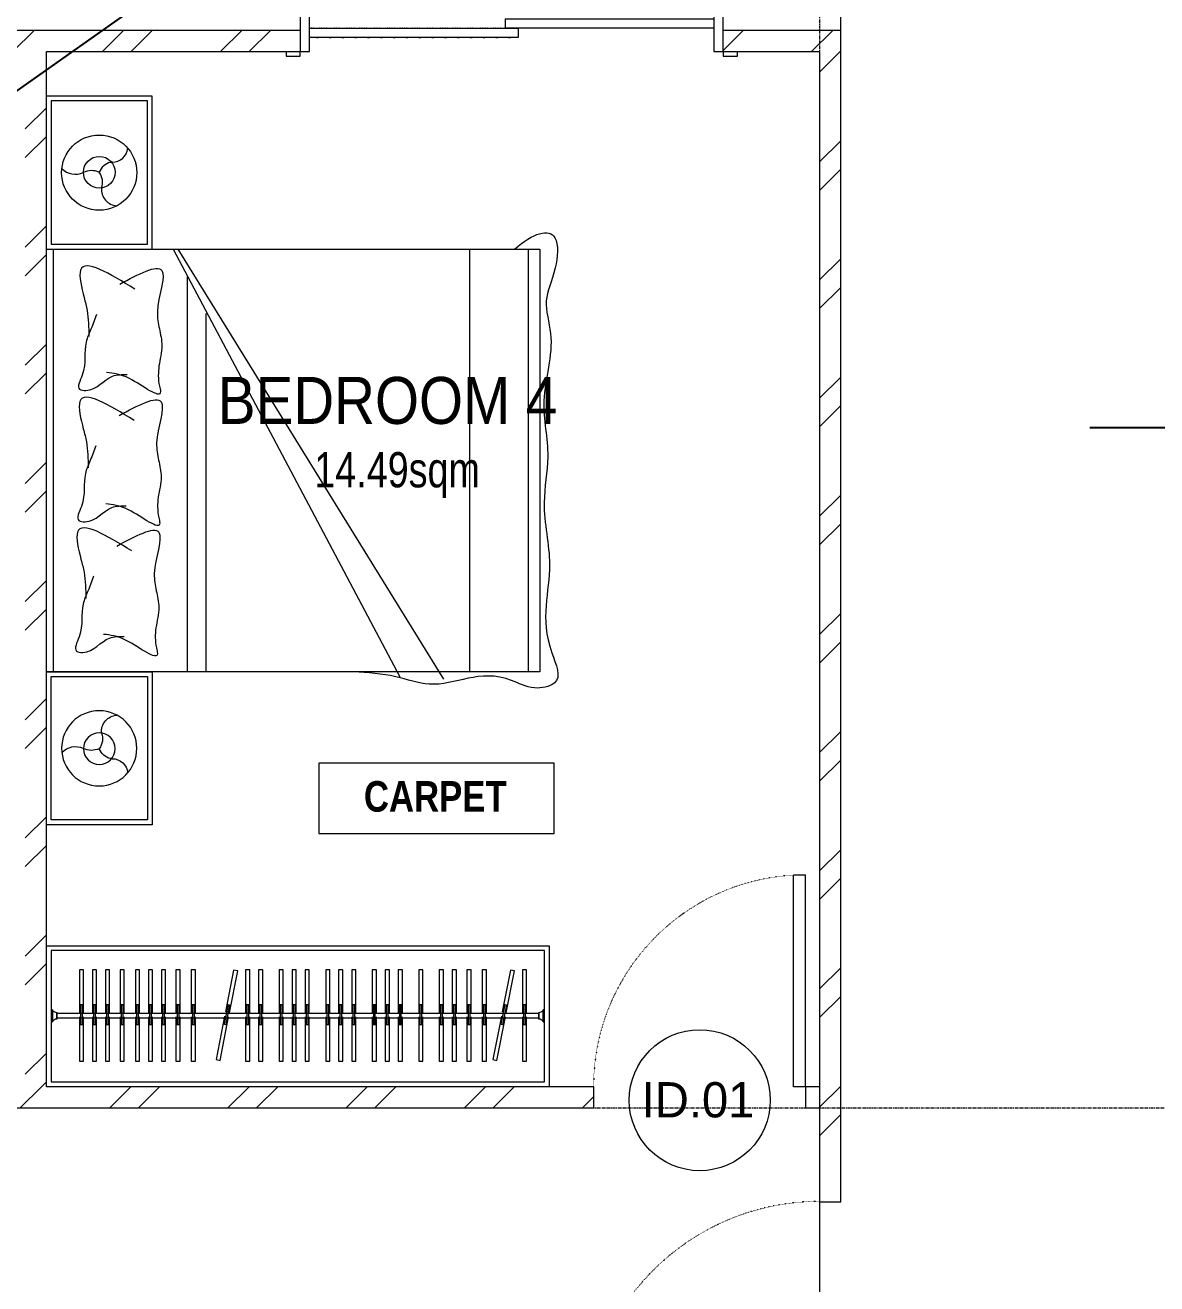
# Model space of a CAD drawing. Header units: millimetres. Extents: x -1971 to 39113, y -25802 to 13528.
# Drawn here: x 26554 to 31369, y 14 to 5371 of the extents above; entities that cross this region are included whole.
import ezdxf

# ---------------------------------------------------------------- set-up
doc = ezdxf.new("R2010")
doc.units = ezdxf.units.MM
for name, pattern in [('Dot - Tight', [1, 0, -1]), ('Grid Line', [22.225, 12.7, -3.175, 3.175, -3.175]), ('T-swing', [1.2, 0, -0.6, 0, -0.6])]:
    doc.linetypes.add(name, pattern=pattern)
for name, color, linetype, lineweight in [('A-ANNO-NOTE', 131, 'Continuous', 9), ('A-AREA-IDEN', 2, 'Continuous', 25), ('A-DETL-MBND', 5, 'Dot - Tight', 9), ('A-DOOR', 31, 'Continuous', 9), ('A-DOOR-FRAM', 31, 'Continuous', 9), ('A-DOOR-IDEN', 31, 'Continuous', 9), ('A-FLOR', 192, 'Continuous', 18), ('A-WALL', 113, 'Continuous', 18), ('A-WALL-PATT', 111, 'Continuous', 18), ('G Furniture_dwg', 8, 'Continuous', 9), ('S-GRID', 1, 'Continuous', 9), ('图层 01', 18, 'Continuous', 9)]:
    doc.layers.add(name, color=color, linetype=linetype, lineweight=lineweight)
doc.layers.add('ID_LIGHTING_COVE', color=7, linetype='Continuous', lineweight=25, true_color=0xb86b1b)
doc.layers.add('ID_REVISION_MARKUP', color=7, linetype='Continuous', lineweight=25, true_color=0xc83228)
doc.styles.add('Avenir Heavy', font='', dxfattribs={"width": 0.9, "height": 200})
doc.styles.add('Avenir Light', font='', dxfattribs={"height": 150})
doc.styles.add('Avenir Medium', font='', dxfattribs={"width": 0.8, "height": 150})
doc.styles.add('Avenir_B_2', font='', dxfattribs={"width": 0.85, "height": 130})
doc.styles.get('Avenir Heavy').set_extended_font_data('Avenir Heavy')
doc.styles.get('Avenir Light').set_extended_font_data('Avenir Light')
doc.styles.get('Avenir Medium').set_extended_font_data('Avenir Medium')
doc.styles.get('Avenir_B_2').set_extended_font_data('Avenir', bold=True)
pattern_1 = [(45, (0, 0), (-251.447, 251.447), []), (45, (0, 381), (-251.447, 251.447), [])]

# ---------------------------------------------------------------- blocks, each defined once
blk = doc.blocks.new('M_Single-Flush - 900 x 2400mm In-1156749-Ground Floor')
at = {"layer": 'A-DOOR'}
for p, q in [((399, 45), (399, 945.2)), ((450, 945.2), (399, 945.2)), ((450, 45), (450, 945.2)), ((450, 45), (399, 45))]:
    blk.add_line(p, q, dxfattribs=at)
at = {"layer": 'A-DOOR', "linetype": 'T-swing'}
blk.add_arc((450, 45), 901.7, 93.2424, 180, dxfattribs=at)
blk = doc.blocks.new('CE Double Sliding Glazed _Adjustable_ - Glazed Sliding Double 1800 x 2400-2163021-Ground Floor')
at = {"layer": 'A-DOOR', "linetype": 'T-swing'}
for p, q in [((-375.3, 178.6), (-308.1, 245.8)), ((-375.3, 178.6), (-308.1, 111.5)), ((-375.3, 178.6), (-80.3, 178.6)), ((58.3, 40), (945.8, 40)), ((-774.2, -40), (113.3, -40))]:
    blk.add_line(p, q, dxfattribs=at)
at = {"layer": 'A-DOOR'}
for p, q in [((-814.2, 120), (-874.2, 120)), ((-874.2, 120), (-874.2, 100)), ((-814.2, 100), (-814.2, 120)), ((1045.8, 120), (985.8, 120)), ((985.8, 120), (985.8, 100)), ((1045.8, 100), (1045.8, 120)), ((-814.2, 100), (-814.2, -100)), ((-774.2, 100), (-814.2, 100)), ((-774.2, -100), (-774.2, 100)), ((985.8, 100), (945.8, 100)), ((945.8, 100), (945.8, -100)), ((985.8, -100), (985.8, 100)), ((-874.2, -100), (-874.2, -120)), ((-814.2, -100), (-774.2, -100)), ((-814.2, -120), (-814.2, -100)), ((945.8, -100), (985.8, -100)), ((985.8, -100), (985.8, -120)), ((1045.8, -120), (1045.8, -100)), ((-874.2, -120), (-814.2, -120)), ((985.8, -120), (1045.8, -120))]:
    blk.add_line(p, q, dxfattribs=at)
at = {"layer": 'A-DOOR-FRAM'}
for p, q in [((58.3, 40), (945.8, 40)), ((58.3, 40), (58.3, 0)), ((945.8, 0), (58.3, 0)), ((-774.2, 0), (113.3, 0)), ((113.3, -40), (-774.2, -40)), ((113.3, 0), (113.3, -40))]:
    blk.add_line(p, q, dxfattribs=at)
blk = doc.blocks.new('G Furniture_dwg_G Furniture_dwg_G Furniture_dwg_A$C24FE3AAA-1786718-Ground Floor-2220978-Ground Floor-2332968-Ground Floor')
at = {"layer": '图层 01', "color": 8}
for p, q in [((0, 51.6), (17.7, 51.6)), ((4.8, 51.6), (4.8, -33.6)), ((11.8, 51.6), (11.8, -33.6)), ((0, -33.6), (17.7, -33.6))]:
    blk.add_line(p, q, dxfattribs=at)
at = {"layer": '图层 01', "color": 8, "flags": 128}
for points in [[(17.7, 18), (17.7, 199.7), (0, 199.7), (0, 18)], [(0, 0), (0, -188.4), (17.7, -188.4), (17.7, 0)]]:
    blk.add_lwpolyline(points, dxfattribs=at)
blk = doc.blocks.new('G Furniture_dwg_G Furniture_dwg_G Furniture_dwg_450X500床头几-1786722-Ground Floor-2220982-Ground Floor-2332971-Ground Floor')
at = {"layer": '图层 01', "color": 8, "flags": 128}
blk.add_lwpolyline([(-250, 225), (-250, -225), (400, -225), (400, 225)], dxfattribs=at)
blk.add_lwpolyline([(380, 205), (-230, 205), (-230, -205), (380, -205)], close=True, dxfattribs=at)
at = {"layer": '图层 01', "color": 8}
for centre, radius in [((75, 0), 160), ((76.6, 0), 67.5)]:
    blk.add_circle(centre, radius, dxfattribs=at)
for centre, radius, start, end in [((148.5, 101), 80.7, 134.0048, 204.4939), ((5.7, 32.1), 77.9, 335.6593, 27.0564), ((4.3, -80.4), 70.8, 85.5792, 175.6766), ((34.4, 55.5), 69.8, 249.345, 307.2308), ((50.8, -65.3), 70.2, 14.3128, 68.4504), ((94.6, -54.1), 25, 358.4792, 14.3128), ((184.5, -56.5), 65, 178.4792, 265.4528)]:
    blk.add_arc(centre, radius, start, end, dxfattribs=at)
blk = doc.blocks.new('G Furniture_dwg_G Furniture_dwg_G Furniture_dwg_450X500床头几-1786723-Ground Floor-2220983-Ground Floor-2332972-Ground Floor')
at = {"layer": '图层 01', "color": 8, "flags": 128}
blk.add_lwpolyline([(-250, 225), (-250, -225), (400, -225), (400, 225)], dxfattribs=at)
blk.add_lwpolyline([(380, 205), (-230, 205), (-230, -205), (380, -205)], close=True, dxfattribs=at)
at = {"layer": '图层 01', "color": 8}
for centre, radius in [((75, 0), 160), ((76.6, 0), 67.5)]:
    blk.add_circle(centre, radius, dxfattribs=at)
for centre, radius, start, end in [((148.5, 101), 80.7, 134.0048, 204.4939), ((5.7, 32.1), 77.9, 335.6593, 27.0564), ((4.3, -80.4), 70.8, 85.5792, 175.6766), ((34.4, 55.5), 69.8, 249.345, 307.2308), ((50.8, -65.3), 70.2, 14.3128, 68.4504), ((94.6, -54.1), 25, 358.4792, 14.3128), ((184.5, -56.5), 65, 178.4792, 265.4528)]:
    blk.add_arc(centre, radius, start, end, dxfattribs=at)
blk = doc.blocks.new('G Furniture_dwg_G Furniture_dwg_G Furniture_dwg_A$C57106521-1786727-Ground Floor-2220989-Ground Floor-2332977-Ground Floor')
at = {"layer": '图层 01', "color": 8}
for p, q in [((540, -900), (1503.7, 921.2)), ((560, -900), (1689.2, 930.9)), ((30, 900), (30, -900)), ((600, 900), (600, -782.1)), ((680, 900), (680, -624.9)), ((1800, -900), (1800, 900)), ((2050, -900), (2050, 900))]:
    blk.add_line(p, q, dxfattribs=at)
at = {"layer": '图层 01', "color": 8, "flags": 128}
blk.add_lwpolyline([(0, -900), (2100, -900), (2100, 900), (0, 900)], dxfattribs=at)
at = {"layer": '图层 01', "color": 8}
for points, knots in [([(1992.5, -900), (2071.4, -970.1), (2189, -999), (2167.2, -789.1), (2108.2, -681.5), (2173.3, -490.8), (2091, -271.6), (2149.7, -27.5), (2099.5, 200.2), (2173.3, 483.7), (2083, 701.2), (2208.7, 948), (2066.1, 979.4), (1864.2, 866.6), (1698.9, 991.2), (1474.2, 909.2), (1367.6, 903.2), (1308.1, 900)], [0, 0, 0, 0, 140.356688, 240.855445, 374.272085, 514.628774, 800.960617, 1037.309606, 1234.977718, 1501.883052, 1872.056655, 1990.732643, 2052.345442, 2125.407537, 2467.000811, 2608.004871, 2786.638856, 2786.638856, 2786.638856, 2786.638856]), ([(299.5, 364.2), (379.1, 321.4), (533.3, 238.3), (447.6, 453.1), (467.2, 552.7), (484.9, 630.6), (462.6, 712.1), (461.8, 774.5), (486.2, 868), (342.2, 749.7), (272, 742.9), (243.1, 740.1)], [0, 0, 0, 0, 197.98522, 383.798459, 461.536852, 537.063609, 629.138715, 719.341985, 744.183766, 895.041347, 1000.692483, 1000.692483, 1000.692483, 1000.692483]), ([(200, 492.8), (192.8, 513.7), (179.1, 553.1), (140, 637.1), (164.8, 714.3), (109.8, 812.1), (196.9, 824.1), (242.8, 748.8), (308.9, 748.7), (330.4, 748.6)], [0, 0, 0, 0, 70.314327, 132.712823, 281.06886, 345.030234, 373.143701, 508.899423, 574.349148, 574.349148, 574.349148, 574.349148]), ([(363.4, 385.2), (256.6, 319.5), (98.7, 222.2), (142.9, 404.5), (166.2, 492), (167.3, 549), (168.1, 586.7)], [0, 0, 0, 0, 257.192142, 380.388355, 440.188761, 557.045341, 557.045341, 557.045341, 557.045341]), ([(309.4, -191.3), (389, -234.1), (543.2, -317.2), (457.5, -102.4), (477.1, -2.8), (494.7, 75.2), (472.5, 156.6), (471.7, 219), (496.1, 312.5), (352.1, 194.3), (281.9, 187.5), (253, 184.6)], [0, 0, 0, 0, 197.98522, 383.798459, 461.536852, 537.063609, 629.138715, 719.341985, 744.183766, 895.041347, 1000.692483, 1000.692483, 1000.692483, 1000.692483]), ([(209.9, -62.7), (202.7, -41.8), (188.9, -2.4), (149.9, 81.6), (174.6, 158.8), (119.7, 256.6), (206.8, 268.6), (252.7, 193.3), (318.8, 193.2), (340.3, 193.1)], [0, 0, 0, 0, 70.314327, 132.712823, 281.06886, 345.030234, 373.143701, 508.899423, 574.349148, 574.349148, 574.349148, 574.349148]), ([(373.3, -170.3), (266.5, -236), (108.6, -333.2), (152.8, -151), (176.1, -63.5), (177.2, -6.5), (177.9, 31.3)], [0, 0, 0, 0, 257.192142, 380.388355, 440.188761, 557.045341, 557.045341, 557.045341, 557.045341]), ([(312.5, -750.2), (392.1, -793.1), (546.3, -876.1), (460.6, -661.4), (480.2, -561.7), (497.9, -483.8), (475.6, -402.3), (474.8, -340), (499.2, -246.5), (355.2, -364.7), (285, -371.5), (256.1, -374.3)], [0, 0, 0, 0, 197.98522, 383.798459, 461.536852, 537.063609, 629.138715, 719.341985, 744.183766, 895.041347, 1000.692483, 1000.692483, 1000.692483, 1000.692483]), ([(213, -621.7), (205.8, -600.8), (192.1, -561.4), (153, -477.4), (177.8, -400.1), (122.8, -302.4), (209.9, -290.4), (255.8, -365.6), (321.9, -365.8), (343.4, -365.9)], [0, 0, 0, 0, 70.314327, 132.712823, 281.06886, 345.030234, 373.143701, 508.899423, 574.349148, 574.349148, 574.349148, 574.349148]), ([(376.4, -729.3), (269.6, -795), (111.7, -892.2), (155.9, -709.9), (179.2, -622.5), (180.3, -565.5), (181, -527.7)], [0, 0, 0, 0, 257.192142, 380.388355, 440.188761, 557.045341, 557.045341, 557.045341, 557.045341])]:
    blk.add_open_spline(points, degree=3, knots=knots, dxfattribs=at)
at = {"rotation": 90}
blk.add_blockref('G Furniture_dwg_G Furniture_dwg_G Furniture_dwg_450X500床头几-1786722-Ground Floor-2220982-Ground Floor-2332971-Ground Floor', (225, 1150), dxfattribs=at)
at = {"extrusion": (0, 0, -1), "zscale": -1, "rotation": 270}
blk.add_blockref('G Furniture_dwg_G Furniture_dwg_G Furniture_dwg_450X500床头几-1786723-Ground Floor-2220983-Ground Floor-2332972-Ground Floor', (-225, -1150), dxfattribs=at)
blk = doc.blocks.new('G Furniture_dwg_G Furniture_dwg-1631897-Ground Floor-2332981-Ground Floor')
at = {"layer": 'G Furniture_dwg'}
for p, q in [((66977.9, 22262.5), (64927.9, 22262.5)), ((66977.9, 22242.5), (64927.9, 22242.5))]:
    blk.add_line(p, q, dxfattribs=at)
at = {"layer": 'G Furniture_dwg', "flags": 128}
blk.add_lwpolyline([(64882.9, 22550.5), (67022.9, 22550.5), (67022.9, 21950.5)], dxfattribs=at)
for points in [[(64902.9, 22530.5), (64902.9, 21970.5), (67002.9, 21970.5), (67002.9, 22530.5)], [(64902.9, 22227.1), (64908.9, 22227.1), (64908.9, 22277.1), (64902.9, 22277.1), (64908.9, 22277.1), (64908.9, 22227.1)], [(64927.9, 22238.1), (64927.9, 22266.1)], [(66977.9, 22238.1), (66977.9, 22266.1)], [(66996.9, 22227.1), (66996.9, 22277.1), (67002.9, 22277.1), (66996.9, 22277.1)], [(67002.9, 22227.1), (66996.9, 22227.1)]]:
    blk.add_lwpolyline(points, close=True, dxfattribs=at)
at = {"layer": 'G Furniture_dwg'}
for centre, start, end in [((64927.9, 22288.1), 209.9156, 269.9473), ((64927.9, 22288.1), 209.9156, 269.9473), ((64927.9, 22216.2), 90.0527, 150.0844), ((66977.8, 22288.1), 270.0527, 330.0844), ((66977.8, 22288.1), 270.0527, 330.0844), ((66977.8, 22216.2), 29.9156, 89.9473)]:
    blk.add_arc(centre, 21.9, start, end, dxfattribs=at)
at = {"extrusion": (0, 0, -1), "zscale": -1, "rotation": 180}
blk.add_blockref('G Furniture_dwg_G Furniture_dwg_G Furniture_dwg_A$C57106521-1786727-Ground Floor-2220989-Ground Floor-2332977-Ground Floor', (-64882.9, 24615.5), dxfattribs=at)
for p in [(65023.5, 22248.2), (65078.8, 22248.2), (65134.2, 22248.2), (65196.3, 22248.2), (65261.6, 22248.2), (65316.9, 22248.2), (65372.3, 22248.2), (65434.4, 22248.2), (65499.7, 22248.2), (65730.6, 22248.2), (65786, 22248.2), (65873.3, 22248.2), (65928.6, 22248.2), (65984, 22248.2), (66071.3, 22248.2), (66126.6, 22248.2), (66182, 22248.2), (66269.3, 22248.2), (66324.6, 22248.2), (66380, 22248.2), (66467.3, 22248.2), (66554.6, 22248.2), (66610, 22248.2), (66672.2, 22248.2), (66737.4, 22248.2), (66908.3, 22248.2)]:
    blk.add_blockref('G Furniture_dwg_G Furniture_dwg_G Furniture_dwg_A$C24FE3AAA-1786718-Ground Floor-2220978-Ground Floor-2332968-Ground Floor', p)
at = {"rotation": 348.9190717905021}
for p in [(65641.2, 22250.7), (66818.9, 22250.7)]:
    blk.add_blockref('G Furniture_dwg_G Furniture_dwg_G Furniture_dwg_A$C24FE3AAA-1786718-Ground Floor-2220978-Ground Floor-2332968-Ground Floor', p, dxfattribs=at)
blk = doc.blocks.new('G Furniture_dwg-1631897-Ground Floor')
blk.add_blockref('G Furniture_dwg_G Furniture_dwg-1631897-Ground Floor-2332981-Ground Floor', (-38238.8, -21097.2))
blk = doc.blocks.new('M_Single-Flush - 1000 x 2100mm-1835230-Ground Floor')
at = {"layer": 'A-DOOR'}
for p, q in [((449, -45), (449, -1045.4)), ((500, -45), (449, -45)), ((500, -45), (500, -1045.4)), ((500, -1045.4), (449, -1045.4))]:
    blk.add_line(p, q, dxfattribs=at)
at = {"layer": 'A-DOOR', "linetype": 'T-swing'}
blk.add_arc((500, -45), 1001.7, 180, 267.0816, dxfattribs=at)
blk = doc.blocks.new('Annotation - Tag Door - Annotation - Tag Door-163460-Ground Floor')
at = {"layer": 'A-DOOR-IDEN'}
blk.add_circle((0, 0), 3, dxfattribs=at)
blk = doc.blocks.new('OJID - Material Marks - OJID - Material Marks-1690541-Ground Floor')
at = {"layer": 'A-ANNO-NOTE'}
for p, q in [((10, 3), (0, 3)), ((0, 3), (0, 0)), ((10, 0), (10, 3)), ((0, 0), (10, 0))]:
    blk.add_line(p, q, dxfattribs=at)

msp = doc.modelspace()

# ---------------------------------------------------------------- hatches: boundary and pattern name
at = {"layer": 'A-WALL-PATT', "lineweight": 9}
h = msp.add_hatch(dxfattribs=at)
h.set_pattern_fill('FP_2', color=256, style=0, pattern_type=2)
h.set_pattern_definition(pattern_1)
h.paths.add_polyline_path([(29934.067, 5258.364), (30024.04, 5258.364), (30024.04, 5348.364), (29524.04, 5348.364), (29524.04, 5258.364), (29934.04, 5258.364)])
h.paths.add_polyline_path([(26644.04, 5258.364), (27724.04, 5258.364), (27724.04, 5348.364), (25454.04, 5348.364), (25454.04, 5258.364), (26554.04, 5258.364)])
h.paths.add_polyline_path([(23654.04, 5258.364), (23654.04, 5348.364), (23154.04, 5348.364), (23154.04, 5258.364)])
h = msp.add_hatch(dxfattribs=at)
h.set_pattern_fill('FP_2', color=256, style=0, pattern_type=2)
h.set_pattern_definition(pattern_1)
h.paths.add_polyline_path([(26554.04, 853.364), (26644.04, 853.364), (26644.04, 5258.364), (26554.04, 5258.364), (26554.04, 3890.175)])
h = msp.add_hatch(dxfattribs=at)
h.set_pattern_fill('FP_2', color=256, style=0, pattern_type=2)
h.set_pattern_definition(pattern_1)
h.paths.add_polyline_path([(29934.04, -736.636), (30024.04, -736.636), (30024.04, -636.636), (29934.04, -636.636)])
h.paths.add_polyline_path([(29934.04, 363.364), (30024.04, 363.364), (30024.04, 5258.364), (29934.04, 5258.364), (29934.04, 677.724)])
h = msp.add_hatch(dxfattribs=at)
h.set_pattern_fill('FP_2', color=256, style=0, pattern_type=2)
h.set_pattern_definition(pattern_1)
h.paths.add_polyline_path([(28974.04, 763.364), (28974.04, 853.364), (24534.04, 853.364), (24534.04, 763.364), (28785.887, 763.364)])
h.paths.add_polyline_path([(29934.04, 763.364), (29934.04, 853.364), (29874.04, 853.364), (29874.04, 763.364)])
h.paths.add_polyline_path([(23054.04, 763.364), (23634.04, 763.364), (23634.04, 853.364), (23054.04, 853.364), (23054.04, 851.838)])

# ---------------------------------------------------------------- linework, layer by layer
at = {"layer": 'A-DETL-MBND'}
msp.add_line((28651.54, 5358.364), (27764.04, 5358.364), dxfattribs=at)
at = {"layer": 'A-FLOR'}
msp.add_line((29934.04, 363.364), (29934.04, -636.636), dxfattribs=at)
at = {"layer": 'A-WALL'}
for p, q in [((30024.04, 363.364), (30024.04, 5508.364)), ((26644.04, 853.364), (26644.04, 5258.364)), ((26644.04, 5258.364), (27724.04, 5258.364)), ((29524.04, 5258.364), (29934.04, 5258.364)), ((29934.04, 5258.364), (29934.04, 363.364)), ((28974.04, 853.364), (26644.04, 853.364)), ((28974.04, 763.364), (28974.04, 853.364)), ((29934.04, 853.364), (29874.04, 853.364)), ((29874.04, 853.364), (29874.04, 763.364)), ((24534.04, 763.364), (28974.04, 763.364)), ((29874.04, 763.364), (29934.04, 763.364)), ((29934.04, 363.364), (30024.04, 363.364))]:
    msp.add_line(p, q, dxfattribs=at)
at = {"layer": 'A-WALL', "lineweight": 9}
for p, q in [((27724.04, 5348.364), (25454.04, 5348.364)), ((30024.04, 5348.364), (29524.04, 5348.364))]:
    msp.add_line(p, q, dxfattribs=at)
at = {"layer": 'ID_LIGHTING_COVE'}
msp.add_line((31084.04, 3658.364), (35584.04, 3658.364), dxfattribs=at)
at = {"layer": 'ID_REVISION_MARKUP'}
msp.add_lwpolyline([(23200, 2750), (28400, 6420), (29450, 6420)], dxfattribs=at)
at = {"layer": 'S-GRID', "linetype": 'Grid Line'}
for p, q in [((29934.04, 10903.84), (29934.04, -9321.465)), ((-1062.147, 763.364), (38143.478, 763.364))]:
    msp.add_line(p, q, dxfattribs=at)

# ---------------------------------------------------------------- block references
at = {"layer": 'A-ANNO-NOTE', "xscale": 100, "yscale": 100, "zscale": 100}
msp.add_blockref('OJID - Material Marks - OJID - Material Marks-1690541-Ground Floor', (27804.04, 1930.44), dxfattribs=at)
at = {"layer": 'A-DOOR'}
for name, p in [('CE Double Sliding Glazed _Adjustable_ - Glazed Sliding Double 1800 x 2400-2163021-Ground Floor', (28538.282, 5358.364)), ('M_Single-Flush - 900 x 2400mm In-1156749-Ground Floor', (29424.04, 808.364))]:
    msp.add_blockref(name, p, dxfattribs=at)
at = {"layer": 'A-DOOR', "rotation": 269.9999999999998}
msp.add_blockref('M_Single-Flush - 1000 x 2100mm-1835230-Ground Floor', (29979.04, -136.636), dxfattribs=at)
at = {"layer": 'A-DOOR-IDEN', "xscale": 99.99999999999993, "yscale": 99.99999999999993, "zscale": 99.99999999999993}
msp.add_blockref('Annotation - Tag Door - Annotation - Tag Door-163460-Ground Floor', (29424.04, 795.743), dxfattribs=at)
at = {"layer": 'G Furniture_dwg'}
msp.add_blockref('G Furniture_dwg-1631897-Ground Floor', (0, 0), dxfattribs=at)

# ---------------------------------------------------------------- texts
at = {"layer": 'A-ANNO-NOTE', "insert": (27995.116, 2153.803), "char_height": 130, "width": 742.76347, "attachment_point": 1, "style": 'Avenir_B_2'}
msp.add_mtext('CARPET', dxfattribs=at)
at = {"layer": 'A-AREA-IDEN', "lineweight": 9, "attachment_point": 1}
for s, insert, char_height, width, style in [('BEDROOM 4', (27373.66, 3873.788), 200, 1904.8095, 'Avenir Heavy'), ('14.49sqm', (27784.11, 3553.951), 150, 910.717, 'Avenir Medium')]:
    msp.add_mtext(s, dxfattribs=dict(at, insert=insert, char_height=char_height, width=width, style=style))
at = {"layer": 'A-DOOR-IDEN', "insert": (29177.162, 872.647), "char_height": 150, "width": 593.24875, "attachment_point": 1, "style": 'Avenir Light'}
msp.add_mtext('ID.01', dxfattribs=at)

doc.saveas('drawing.dxf')
